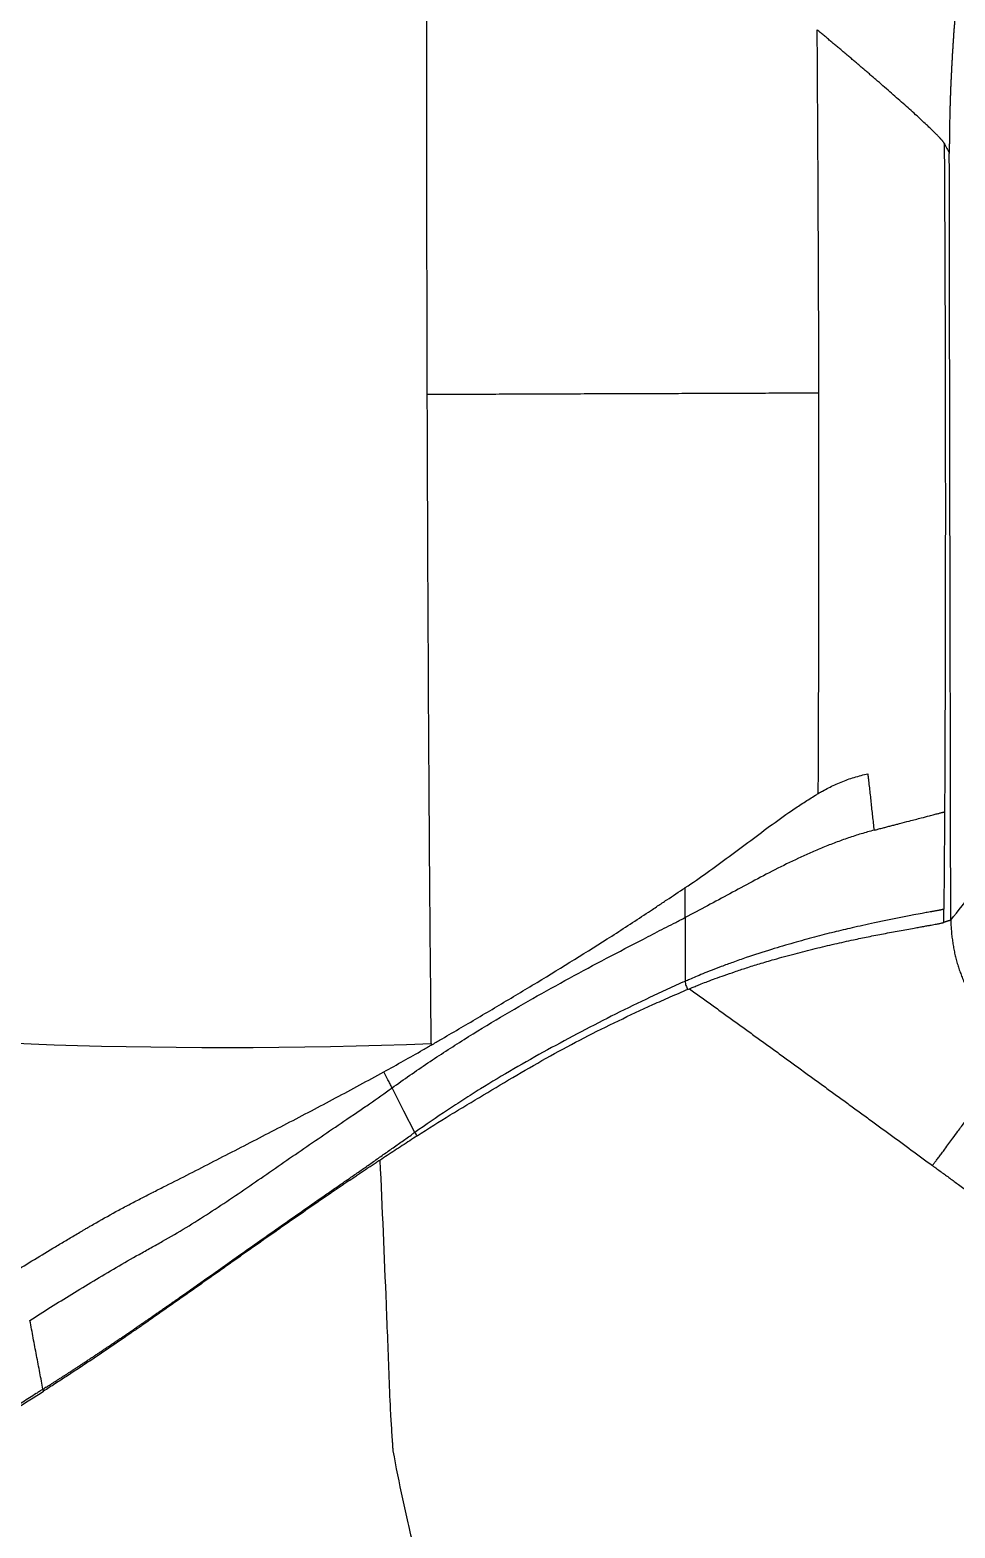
# Model space of a CAD drawing. Extents: x 412 to 492, y 622 to 766.
# Drawn here: x 424.79 to 434.87, y 670.61 to 686.96 of the extents above; entities that cross this region are included whole.
import ezdxf

# ---------------------------------------------------------------- set-up
doc = ezdxf.new("R2010")
doc.units = 0
doc.header["$MEASUREMENT"] = 0
doc.layers.add('1', color=4, linetype='Continuous')
doc.layers.add('GEOMETRY', color=4, linetype='Continuous', lineweight=25)

# ---------------------------------------------------------------- blocks, each defined once
blk = doc.blocks.new('2024 Beam 220V LL')
at = {"layer": 'GEOMETRY'}
blk.add_line((17.209, 33.137), (17.209, 33.121), dxfattribs=at)
at = {"layer": 'GEOMETRY', "flags": 128}
for points in [[(12.602, 33.145), (12.845, 33.134), (13.096, 33.125), (13.352, 33.117), (13.615, 33.11), (13.882, 33.104), (14.153, 33.1), (14.428, 33.097), (14.706, 33.095), (14.985, 33.094), (15.266, 33.095), (15.548, 33.097), (15.83, 33.101), (16.11, 33.106), (16.389, 33.112), (16.666, 33.119), (16.94, 33.128), (17.209, 33.137)], [(17.031, 32.168), (16.912, 32.401), (16.782, 32.654)]]:
    blk.add_lwpolyline(points, dxfattribs=at)
at = {"layer": 'GEOMETRY'}
for points, knots in [([(17.166, 40.222), (17.166, 40.517), (17.165, 40.813), (17.163, 41.403), (17.163, 41.699), (17.161, 42.585), (17.16, 43.175), (17.159, 44.944), (17.161, 46.121), (17.163, 47.297)], [0, 0, 0, 0, 0.125, 0.125, 0.25, 0.25, 0.5, 0.5, 1, 1, 1, 1]), ([(22.921, 44.362), (22.92, 44.349), (22.918, 44.324), (22.916, 44.285), (22.913, 44.246), (22.91, 44.206), (22.907, 44.167), (22.904, 44.127), (22.902, 44.087), (22.899, 44.046), (22.896, 44.005), (22.894, 43.964), (22.891, 43.923), (22.889, 43.881), (22.887, 43.839), (22.884, 43.797), (22.882, 43.755), (22.88, 43.712), (22.878, 43.669), (22.876, 43.626), (22.874, 43.582), (22.872, 43.539), (22.871, 43.495), (22.869, 43.45), (22.868, 43.406), (22.866, 43.361), (22.865, 43.316), (22.864, 43.27), (22.863, 43.225), (22.862, 43.179), (22.861, 43.132), (22.86, 43.086), (22.86, 43.039), (22.86, 42.992), (22.859, 42.945), (22.859, 42.897), (22.859, 42.865), (22.859, 42.849)], [0, 0, 0, 0, 0.028023, 0.056111, 0.084258, 0.112456, 0.1407, 0.168984, 0.197303, 0.225653, 0.254027, 0.282424, 0.310838, 0.339267, 0.367708, 0.39616, 0.424619, 0.453086, 0.48156, 0.510041, 0.538532, 0.567035, 0.595552, 0.624089, 0.652648, 0.681237, 0.70986, 0.738526, 0.767241, 0.796015, 0.824858, 0.853779, 0.882791, 0.911905, 0.941135, 0.970495, 1, 1, 1, 1]), ([(21.436, 40.237), (21.436, 40.567), (21.435, 40.897), (21.433, 41.557), (21.431, 41.888), (21.427, 42.878), (21.423, 43.537), (21.418, 44.197)], [0, 0, 0, 0, 0.25, 0.25, 0.5, 0.5, 1, 1, 1, 1]), ([(22.804, 42.959), (22.803, 42.961), (22.802, 42.963), (22.799, 42.967), (22.796, 42.971), (22.793, 42.975), (22.79, 42.98), (22.786, 42.985), (22.782, 42.99), (22.778, 42.995), (22.773, 43), (22.768, 43.005), (22.763, 43.01), (22.753, 43.021), (22.736, 43.04), (22.709, 43.067), (22.679, 43.096), (22.646, 43.128), (22.587, 43.184), (22.494, 43.27), (22.358, 43.392), (22.212, 43.521), (22.098, 43.62), (22.022, 43.685), (21.987, 43.716), (21.952, 43.746), (21.916, 43.776), (21.881, 43.807), (21.845, 43.837), (21.809, 43.868), (21.773, 43.898), (21.738, 43.928), (21.702, 43.959), (21.666, 43.989), (21.63, 44.019), (21.594, 44.049), (21.558, 44.079), (21.523, 44.109), (21.488, 44.138), (21.452, 44.168), (21.429, 44.187), (21.418, 44.197)], [0, 0, 0, 0, 0.0078175, 0.0156351, 0.0234519, 0.0312672, 0.039082, 0.046897, 0.0547123, 0.0625267, 0.0703392, 0.0781499, 0.0859596, 0.0937696, 0.1250185, 0.1562684, 0.1875178, 0.2187766, 0.2500411, 0.3437224, 0.43743, 0.5311537, 0.6248755, 0.6457149, 0.6665544, 0.6873943, 0.7082349, 0.7290764, 0.7499192, 0.7707633, 0.791608, 0.8124527, 0.8332966, 0.8541392, 0.8749802, 0.8958194, 0.9166569, 0.9374929, 0.9583281, 0.9791634, 1, 1, 1, 1]), ([(22.804, 42.959), (22.807, 42.351), (22.81, 41.743), (22.814, 40.527), (22.815, 39.919), (22.816, 38.704), (22.815, 38.096), (22.813, 37.184), (22.812, 36.729), (22.81, 36.273), (22.809, 35.969), (22.808, 35.817), (22.807, 35.665)], [0, 0, 0, 0, 0.25, 0.25, 0.5, 0.5, 0.75, 0.75, 0.875, 0.9375, 0.9375, 1, 1, 1, 1]), ([(22.875, 34.484), (22.875, 34.614), (22.874, 34.766), (22.874, 34.927), (22.874, 34.985), (22.874, 35.046), (22.873, 35.1), (22.873, 35.127), (22.873, 35.128), (22.873, 35.129), (22.873, 35.129), (22.873, 35.129), (22.873, 35.129), (22.873, 35.129), (22.873, 35.178), (22.873, 35.274), (22.873, 35.419), (22.872, 35.57), (22.872, 35.748), (22.872, 35.894), (22.872, 35.987), (22.867, 38.287), (22.863, 40.568), (22.859, 42.849)], [-0.063553, -0.063553, -0.063553, -0.063553, -0.025276, -0.0184133, -0.0161117, -0.0080558, -0.0004316, -0.0001439, -0.0000539, -0.000036, -0.000018, -0.000009, -0.0000045, -0.0000022, 0, 0.0145422, 0.0283149, 0.0431101, 0.0589272, 0.0811197, 0.0864271, 0.0864271, 0.7613423, 0.7613423, 0.7613423, 0.7613423]), ([(17.166, 40.222), (17.216, 40.222), (17.316, 40.222), (17.465, 40.223), (17.614, 40.223), (17.763, 40.224), (17.912, 40.224), (18.061, 40.225), (18.209, 40.225), (18.358, 40.226), (18.506, 40.227), (18.654, 40.227), (18.802, 40.228), (18.949, 40.228), (19.097, 40.229), (19.244, 40.229), (19.391, 40.23), (19.538, 40.23), (19.685, 40.231), (19.832, 40.231), (19.979, 40.232), (20.125, 40.232), (20.271, 40.233), (20.417, 40.234), (20.563, 40.234), (20.709, 40.235), (20.855, 40.235), (21, 40.236), (21.146, 40.236), (21.291, 40.237), (21.388, 40.237), (21.436, 40.237)], [0, 0, 0, 0, 0.034484, 0.068968, 0.103452, 0.137937, 0.172422, 0.206906, 0.241391, 0.275876, 0.31036, 0.344844, 0.379327, 0.413811, 0.448294, 0.482777, 0.517261, 0.551743, 0.586226, 0.620707, 0.655189, 0.689669, 0.72415, 0.75863, 0.793111, 0.827591, 0.862072, 0.896553, 0.931035, 0.965517, 1, 1, 1, 1]), ([(17.209, 33.137), (17.204, 33.726), (17.198, 34.315), (17.189, 35.495), (17.185, 36.085), (17.175, 37.856), (17.17, 39.038), (17.166, 40.222)], [0, 0, 0, 0, 0.25, 0.25, 0.5, 0.5, 1, 1, 1, 1]), ([(21.43, 35.865), (21.43, 35.926), (21.431, 36.047), (21.432, 36.229), (21.432, 36.411), (21.433, 36.593), (21.434, 36.776), (21.434, 36.958), (21.435, 37.14), (21.435, 37.322), (21.436, 37.504), (21.436, 37.686), (21.436, 37.868), (21.437, 38.051), (21.437, 38.233), (21.437, 38.415), (21.437, 38.597), (21.437, 38.779), (21.437, 38.962), (21.437, 39.144), (21.437, 39.326), (21.437, 39.508), (21.437, 39.691), (21.437, 39.873), (21.436, 40.055), (21.436, 40.177), (21.436, 40.237)], [0, 0, 0, 0, 0.041685, 0.083367, 0.125046, 0.166722, 0.208396, 0.250068, 0.291738, 0.333405, 0.375072, 0.416737, 0.4584, 0.500063, 0.541725, 0.583386, 0.625047, 0.666707, 0.708368, 0.750028, 0.791689, 0.83335, 0.875011, 0.916673, 0.958336, 1, 1, 1, 1]), ([(21.43, 35.865), (21.445, 35.874), (21.482, 35.896), (21.542, 35.928), (21.609, 35.961), (21.679, 35.991), (21.75, 36.018), (21.823, 36.042), (21.896, 36.064), (21.946, 36.076), (21.97, 36.081)], [0.7580298, 0.7580298, 0.7580298, 0.7580298, 0.78125, 0.8125, 0.84375, 0.875, 0.90625, 0.9375, 0.96875, 1, 1, 1, 1]), ([(21.97, 36.081), (21.971, 36.075), (21.972, 36.062), (21.975, 36.036), (21.98, 35.991), (21.987, 35.927), (21.996, 35.85), (22.004, 35.773), (22.012, 35.696), (22.021, 35.619), (22.029, 35.542), (22.035, 35.491), (22.038, 35.465)], [0, 0, 0, 0, 0.03125, 0.0625, 0.125, 0.25, 0.375, 0.5, 0.625, 0.75, 0.875, 1, 1, 1, 1]), ([(19.98, 34.839), (20.061, 34.892), (20.221, 35.004), (20.457, 35.177), (20.693, 35.354), (20.928, 35.53), (21.127, 35.672), (21.27, 35.766), (21.352, 35.817), (21.398, 35.846), (21.425, 35.862), (21.43, 35.865)], [0.0015551, 0.0015551, 0.0015551, 0.0015551, 0.125, 0.25, 0.375, 0.5, 0.625, 0.6875, 0.71875, 0.75, 0.7580298, 0.7580298, 0.7580298, 0.7580298]), ([(22.038, 35.465), (22.045, 35.467), (22.06, 35.471), (22.081, 35.476), (22.103, 35.482), (22.125, 35.488), (22.147, 35.493), (22.168, 35.499), (22.19, 35.505), (22.211, 35.51), (22.233, 35.516), (22.254, 35.521), (22.275, 35.527), (22.296, 35.532), (22.347, 35.546), (22.438, 35.569), (22.548, 35.598), (22.635, 35.621), (22.687, 35.634), (22.717, 35.642), (22.736, 35.647), (22.753, 35.651), (22.767, 35.655), (22.779, 35.658), (22.789, 35.661), (22.797, 35.663), (22.803, 35.664), (22.806, 35.665), (22.807, 35.665)], [0, 0, 0, 0, 0.018681, 0.037446, 0.056297, 0.075236, 0.094264, 0.113385, 0.132604, 0.151925, 0.171355, 0.190901, 0.21057, 0.230366, 0.250294, 0.354724, 0.50014, 0.617744, 0.699944, 0.740257, 0.778911, 0.815907, 0.851225, 0.884782, 0.916496, 0.946304, 0.974152, 1, 1, 1, 1]), ([(22.807, 35.665), (22.807, 35.63), (22.806, 35.562), (22.806, 35.467), (22.805, 35.382), (22.805, 35.309), (22.804, 35.246), (22.804, 35.195), (22.804, 35.133), (22.803, 35.053), (22.802, 34.951), (22.801, 34.841), (22.8, 34.724), (22.8, 34.644), (22.799, 34.603)], [0, 0, 0, 0, 0.1004958, 0.1904897, 0.2700142, 0.3390979, 0.3977661, 0.4460422, 0.4839467, 0.5737575, 0.6703093, 0.7735624, 0.8834741, 1, 1, 1, 1]), ([(22.038, 35.465), (22.014, 35.459), (21.968, 35.446), (21.898, 35.426), (21.828, 35.404), (21.758, 35.381), (21.688, 35.356), (21.619, 35.331), (21.55, 35.304), (21.481, 35.277), (21.413, 35.248), (21.324, 35.209), (21.17, 35.139), (20.956, 35.034), (20.708, 34.903), (20.465, 34.772), (20.223, 34.641), (20.059, 34.554), (19.977, 34.512)], [0, 0, 0, 0, 0.03125, 0.0625, 0.09375, 0.125, 0.15625, 0.1875, 0.21875, 0.25, 0.28125, 0.3125, 0.375, 0.5, 0.625, 0.75, 0.875, 1, 1, 1, 1]), ([(22.875, 34.484), (22.959, 34.587), (23.12, 34.793), (23.353, 35.101), (23.515, 35.314), (23.599, 35.424), (23.605, 35.432)], [0, 0, 0, 0, 0.25, 0.5, 0.75, 0.7682777, 0.7682777, 0.7682777, 0.7682777]), ([(19.622, 34.601), (19.64, 34.613), (19.693, 34.648), (19.811, 34.727), (19.911, 34.793), (19.977, 34.837)], [0.8884488, 0.8884488, 0.8884488, 0.8884488, 0.90625, 0.9375, 1, 1, 1, 1]), ([(19.977, 34.512), (19.977, 34.524), (19.977, 34.549), (19.977, 34.588), (19.977, 34.628), (19.977, 34.668), (19.977, 34.71), (19.977, 34.752), (19.977, 34.787), (19.977, 34.812), (19.977, 34.826), (19.977, 34.833), (19.977, 34.837)], [0, 0, 0, 0, 0.125, 0.25, 0.375, 0.5, 0.625, 0.75, 0.875, 0.9375, 0.96875, 1, 1, 1, 1]), ([(16.782, 32.654), (16.911, 32.747), (17.106, 32.883), (17.369, 33.056), (17.765, 33.309), (18.232, 33.584), (18.768, 33.88), (19.171, 34.095), (19.506, 34.269), (19.742, 34.391), (19.859, 34.451), (19.926, 34.486), (19.96, 34.503), (19.977, 34.512)], [0, 0, 0, 0, 0.125, 0.1875, 0.25, 0.5, 0.625, 0.75, 0.875, 0.9375, 0.96875, 0.984375, 1, 1, 1, 1]), ([(17.209, 33.121), (17.214, 33.123), (17.253, 33.146), (17.362, 33.21), (17.605, 33.352), (17.951, 33.556), (18.501, 33.886), (19.045, 34.223), (19.46, 34.493), (19.607, 34.591), (19.622, 34.601)], [0.1523305, 0.1523305, 0.1523305, 0.1523305, 0.15625, 0.1875, 0.25, 0.375, 0.5, 0.75, 0.875, 0.8884488, 0.8884488, 0.8884488, 0.8884488]), ([(22.799, 34.603), (22.798, 34.603), (22.796, 34.602), (22.793, 34.601), (22.788, 34.6), (22.784, 34.599), (22.779, 34.598), (22.773, 34.597), (22.766, 34.595), (22.759, 34.594), (22.752, 34.592), (22.743, 34.591), (22.734, 34.589), (22.724, 34.587), (22.714, 34.585), (22.702, 34.583), (22.69, 34.581), (22.677, 34.578), (22.664, 34.576), (22.645, 34.573), (22.613, 34.567), (22.555, 34.556), (22.462, 34.539), (22.335, 34.514), (22.189, 34.485), (22.049, 34.456), (21.92, 34.428), (21.773, 34.394), (21.597, 34.353), (21.384, 34.298), (21.156, 34.235), (20.906, 34.161), (20.685, 34.09), (20.504, 34.026), (20.377, 33.979), (20.268, 33.937), (20.174, 33.9), (20.096, 33.867), (20.031, 33.84), (19.994, 33.823), (19.977, 33.816)], [0, 0, 0, 0, 0.006682, 0.013472, 0.02037, 0.027374, 0.034482, 0.041693, 0.049006, 0.056419, 0.063931, 0.071542, 0.079253, 0.087062, 0.09497, 0.102979, 0.111089, 0.119302, 0.127618, 0.13443, 0.151661, 0.179138, 0.216792, 0.269963, 0.318739, 0.363072, 0.402761, 0.437571, 0.496032, 0.5591, 0.626744, 0.699165, 0.783648, 0.829546, 0.869266, 0.90448, 0.935169, 0.961321, 0.982932, 1, 1, 1, 1]), ([(19.977, 34.512), (19.977, 34.504), (19.977, 34.489), (19.977, 34.458), (19.977, 34.404), (19.977, 34.326), (19.977, 34.234), (19.977, 34.063), (19.977, 33.924), (19.977, 33.816)], [0.0616715, 0.0616715, 0.0616715, 0.0616715, 0.0929215, 0.1241715, 0.1866715, 0.3116715, 0.4366715, 0.5616715, 1, 1, 1, 1]), ([(20.024, 33.736), (20.034, 33.74), (20.059, 33.75), (20.102, 33.767), (20.158, 33.79), (20.227, 33.817), (20.311, 33.848), (20.409, 33.883), (20.522, 33.922), (20.65, 33.965), (20.793, 34.009), (20.97, 34.062), (21.173, 34.117), (21.394, 34.174), (21.607, 34.224), (21.8, 34.267), (21.978, 34.304), (22.147, 34.337), (22.318, 34.369), (22.446, 34.392), (22.531, 34.407), (22.58, 34.416), (22.623, 34.424), (22.66, 34.43), (22.691, 34.436), (22.718, 34.441), (22.74, 34.445), (22.757, 34.449), (22.772, 34.452), (22.783, 34.455), (22.792, 34.457), (22.796, 34.458), (22.798, 34.459)], [0, 0, 0, 0, 0.01036, 0.025058, 0.044093, 0.067466, 0.095172, 0.127206, 0.16356, 0.204216, 0.249149, 0.298344, 0.367473, 0.433864, 0.497713, 0.559068, 0.608427, 0.662065, 0.719662, 0.781166, 0.804675, 0.827136, 0.848605, 0.869122, 0.888721, 0.907415, 0.925206, 0.942086, 0.958034, 0.973026, 0.987026, 1, 1, 1, 1]), ([(22.875, 34.484), (22.872, 34.483), (22.865, 34.481), (22.856, 34.478), (22.846, 34.475), (22.837, 34.472), (22.829, 34.469), (22.821, 34.467), (22.813, 34.464), (22.805, 34.462), (22.8, 34.46), (22.798, 34.459)], [0, 0, 0, 0, 0.127098, 0.250333, 0.369795, 0.485508, 0.597341, 0.704973, 0.808109, 0.906502, 1, 1, 1, 1]), ([(22.875, 34.484), (22.875, 34.475), (22.876, 34.455), (22.877, 34.426), (22.879, 34.397), (22.881, 34.369), (22.883, 34.34), (22.886, 34.311), (22.89, 34.282), (22.894, 34.253), (22.898, 34.224), (22.903, 34.196), (22.908, 34.167), (22.914, 34.139), (22.92, 34.11), (22.927, 34.082), (22.934, 34.054), (22.942, 34.025), (22.95, 33.997), (22.959, 33.97), (22.968, 33.942), (22.978, 33.914), (22.988, 33.887), (22.998, 33.86), (23.009, 33.833), (23.021, 33.806), (23.033, 33.779), (23.045, 33.753), (23.058, 33.726), (23.071, 33.7), (23.089, 33.666), (23.113, 33.625), (23.142, 33.577), (23.173, 33.529), (23.205, 33.483), (23.239, 33.437), (23.275, 33.393), (23.311, 33.349), (23.349, 33.307), (23.388, 33.266), (23.428, 33.226), (23.469, 33.187), (23.512, 33.149), (23.555, 33.112), (23.599, 33.077), (23.63, 33.054), (23.645, 33.043)], [0, 0, 0, 0, 0.017246, 0.03449, 0.051733, 0.068974, 0.086215, 0.103455, 0.120696, 0.137938, 0.155181, 0.172425, 0.189669, 0.206913, 0.224156, 0.241399, 0.25864, 0.27588, 0.293121, 0.310361, 0.327602, 0.344843, 0.362083, 0.379323, 0.396563, 0.413803, 0.431042, 0.448282, 0.46552, 0.482755, 0.499987, 0.533286, 0.566582, 0.599894, 0.633233, 0.666596, 0.699971, 0.733341, 0.766686, 0.799994, 0.833285, 0.866584, 0.899912, 0.933266, 0.966635, 1, 1, 1, 1]), ([(19.977, 33.816), (19.913, 33.788), (19.85, 33.759), (19.723, 33.701), (19.66, 33.672), (19.471, 33.582), (19.345, 33.521), (19.095, 33.396), (18.97, 33.332), (18.722, 33.201), (18.599, 33.135), (18.23, 32.932), (17.987, 32.792), (17.685, 32.605), (17.625, 32.567), (17.505, 32.49), (17.445, 32.45), (17.267, 32.331), (17.149, 32.251), (17.031, 32.168)], [0, 0, 0, 0, 0.0625, 0.0625, 0.125, 0.125, 0.25, 0.25, 0.375, 0.375, 0.5, 0.5, 0.75, 0.75, 0.8125, 0.8125, 0.875, 0.875, 1, 1, 1, 1]), ([(17.056, 32.13), (17.176, 32.208), (17.296, 32.285), (17.477, 32.396), (17.538, 32.432), (17.66, 32.505), (17.72, 32.541), (17.902, 32.65), (18.023, 32.722), (18.264, 32.865), (18.386, 32.934), (18.63, 33.07), (18.753, 33.136), (19, 33.264), (19.125, 33.326), (19.375, 33.446), (19.5, 33.505), (19.69, 33.591), (19.753, 33.619), (19.88, 33.674), (19.943, 33.702), (20.007, 33.729)], [0, 0, 0, 0, 0.125, 0.125, 0.1875, 0.1875, 0.25, 0.25, 0.375, 0.375, 0.5, 0.5, 0.625, 0.625, 0.75, 0.75, 0.875, 0.875, 0.9375, 0.9375, 1, 1, 1, 1]), ([(19.977, 33.816), (19.978, 33.802), (19.982, 33.787), (19.992, 33.757), (19.999, 33.742), (20.007, 33.729)], [0, 0, 0, 0, 0.5, 0.5, 1, 1, 1, 1]), ([(20.024, 33.736), (20.065, 33.706), (20.147, 33.647), (20.269, 33.559), (20.392, 33.47), (20.514, 33.382), (20.636, 33.293), (20.759, 33.205), (20.881, 33.116), (21.004, 33.027), (21.126, 32.938), (21.248, 32.849), (21.371, 32.76), (21.493, 32.671), (21.615, 32.582), (21.738, 32.493), (21.86, 32.403), (22.019, 32.288), (22.213, 32.145), (22.445, 31.976), (22.599, 31.863), (22.676, 31.806)], [0, 0, 0, 0, 0.046118, 0.092238, 0.138361, 0.184486, 0.230614, 0.276745, 0.322877, 0.369012, 0.415149, 0.461288, 0.507429, 0.553572, 0.599716, 0.645862, 0.69201, 0.738159, 0.825376, 0.912656, 1, 1, 1, 1]), ([(16.692, 32.829), (16.836, 32.908), (16.995, 32.997), (17.166, 33.096), (17.196, 33.113), (17.209, 33.121)], [0, 0, 0, 0, 0.125, 0.140625, 0.1523305, 0.1523305, 0.1523305, 0.1523305]), ([(22.676, 31.806), (22.679, 31.811), (22.686, 31.82), (22.697, 31.835), (22.709, 31.85), (22.721, 31.866), (22.734, 31.884), (22.748, 31.902), (22.762, 31.922), (22.778, 31.942), (22.794, 31.964), (22.833, 32.018), (22.887, 32.09), (22.961, 32.191), (23.027, 32.281), (23.099, 32.381), (23.167, 32.475), (23.256, 32.6), (23.355, 32.739), (23.433, 32.854), (23.482, 32.926), (23.504, 32.96), (23.516, 32.979), (23.522, 32.988), (23.527, 32.997), (23.532, 33.005), (23.536, 33.012), (23.54, 33.018), (23.541, 33.022), (23.542, 33.024)], [0, 0, 0, 0, 0.009941, 0.020472, 0.031584, 0.043272, 0.055528, 0.068346, 0.081718, 0.095641, 0.110109, 0.125117, 0.203004, 0.250146, 0.316973, 0.375187, 0.44012, 0.500229, 0.629135, 0.749843, 0.810834, 0.874885, 0.891144, 0.907888, 0.925141, 0.942938, 0.961319, 0.980328, 1, 1, 1, 1]), ([(14.179, 31.517), (14.181, 31.518), (14.226, 31.541), (14.357, 31.607), (14.575, 31.718), (14.838, 31.852), (15.191, 32.034), (15.636, 32.264), (16.079, 32.497), (16.431, 32.686), (16.606, 32.781), (16.692, 32.829)], [0.4051082, 0.4051082, 0.4051082, 0.4051082, 0.40625, 0.4375, 0.5, 0.5625, 0.625, 0.75, 0.875, 0.9375, 1, 1, 1, 1]), ([(16.782, 32.654), (16.778, 32.661), (16.771, 32.676), (16.76, 32.698), (16.749, 32.72), (16.726, 32.763), (16.707, 32.8), (16.692, 32.829)], [0, 0, 0, 0, 0.125, 0.25, 0.375, 0.5, 1, 1, 1, 1]), ([(12.833, 30.115), (12.981, 30.211), (13.285, 30.405), (13.689, 30.646), (13.982, 30.814), (14.152, 30.909), (14.323, 31.003), (14.536, 31.129), (14.79, 31.289), (15.042, 31.456), (15.375, 31.684), (15.706, 31.915), (16.039, 32.142), (16.226, 32.269), (16.351, 32.354), (16.434, 32.41), (16.578, 32.509), (16.701, 32.595), (16.782, 32.654)], [0, 0, 0, 0, 0.125, 0.25, 0.3125, 0.34375, 0.375, 0.4375, 0.5, 0.5625, 0.625, 0.75, 0.8125, 0.875, 0.890625, 0.90625, 0.9375, 1, 1, 1, 1]), ([(13.009, 29.387), (13.02, 29.394), (13.04, 29.407), (13.071, 29.427), (13.102, 29.447), (13.133, 29.467), (13.164, 29.487), (13.195, 29.507), (13.227, 29.527), (13.258, 29.547), (13.289, 29.567), (13.32, 29.588), (13.352, 29.608), (13.383, 29.629), (13.414, 29.65), (13.446, 29.67), (13.477, 29.691), (13.509, 29.712), (13.541, 29.733), (13.572, 29.754), (13.604, 29.775), (13.635, 29.796), (13.667, 29.818), (13.699, 29.839), (13.731, 29.86), (13.762, 29.882), (13.794, 29.903), (13.826, 29.925), (13.858, 29.946), (13.89, 29.968), (13.922, 29.99), (13.954, 30.012), (13.986, 30.034), (14.018, 30.056), (14.05, 30.078), (14.082, 30.1), (14.114, 30.122), (14.146, 30.144), (14.178, 30.167), (14.21, 30.189), (14.242, 30.211), (14.275, 30.234), (14.307, 30.256), (14.339, 30.279), (14.372, 30.301), (14.404, 30.324), (14.436, 30.346), (14.56, 30.433), (14.775, 30.585), (15.084, 30.804), (15.394, 31.023), (15.705, 31.242), (15.949, 31.412), (16.127, 31.535), (16.237, 31.612), (16.348, 31.688), (16.457, 31.764), (16.566, 31.84), (16.673, 31.916), (16.782, 31.992), (16.892, 32.07), (16.966, 32.122), (17.003, 32.148)], [0, 0, 0, 0, 0.008067, 0.016122, 0.024166, 0.032199, 0.040222, 0.048235, 0.056238, 0.064233, 0.07222, 0.080199, 0.088171, 0.096136, 0.104095, 0.112048, 0.119995, 0.127938, 0.135876, 0.14381, 0.15174, 0.159667, 0.167592, 0.175514, 0.183433, 0.191352, 0.199268, 0.207184, 0.215099, 0.223015, 0.23093, 0.238845, 0.246762, 0.254679, 0.262598, 0.270519, 0.278441, 0.286366, 0.294293, 0.302222, 0.310154, 0.31809, 0.326028, 0.33397, 0.341916, 0.349865, 0.357819, 0.365777, 0.441012, 0.516782, 0.593135, 0.670077, 0.747534, 0.775301, 0.80311, 0.830954, 0.85882, 0.886685, 0.914545, 0.942412, 0.971203, 1, 1, 1, 1]), ([(17.056, 32.13), (17.029, 32.113), (16.975, 32.077), (16.893, 32.024), (16.812, 31.97), (16.73, 31.917), (16.676, 31.881), (16.649, 31.863)], [0, 0, 0, 0, 0.200117, 0.400205, 0.600234, 0.800176, 1, 1, 1, 1]), ([(16.649, 31.863), (16.635, 31.854), (16.607, 31.835), (16.565, 31.808), (16.523, 31.78), (16.48, 31.751), (16.438, 31.723), (16.396, 31.695), (16.353, 31.666), (16.311, 31.638), (16.268, 31.609), (16.226, 31.58), (16.183, 31.552), (16.141, 31.523), (16.098, 31.494), (16.056, 31.465), (16.013, 31.435), (15.971, 31.406), (15.928, 31.377), (15.885, 31.347), (15.843, 31.318), (15.8, 31.288), (15.758, 31.259), (15.715, 31.229), (15.672, 31.2), (15.63, 31.17), (15.587, 31.14), (15.545, 31.11), (15.502, 31.081), (15.46, 31.051), (15.417, 31.021), (15.375, 30.991), (15.332, 30.961), (15.29, 30.931), (15.247, 30.902), (15.205, 30.872), (15.163, 30.842), (15.12, 30.812), (15.078, 30.782), (15.036, 30.752), (14.994, 30.722), (14.951, 30.692), (14.909, 30.663), (14.867, 30.633), (14.825, 30.603), (14.783, 30.573), (14.741, 30.544), (14.699, 30.514), (14.657, 30.484), (14.615, 30.455), (14.574, 30.425), (14.532, 30.396), (14.49, 30.366), (14.448, 30.337), (14.407, 30.308), (14.365, 30.279), (14.324, 30.249), (14.282, 30.22), (14.241, 30.191), (14.199, 30.162), (14.158, 30.134), (14.117, 30.105), (14.075, 30.076), (14.034, 30.048), (13.993, 30.019), (13.952, 29.991), (13.911, 29.962), (13.862, 29.929), (13.805, 29.89), (13.741, 29.846), (13.677, 29.803), (13.613, 29.759), (13.549, 29.716), (13.485, 29.674), (13.422, 29.631), (13.358, 29.589), (13.295, 29.548), (13.232, 29.506), (13.169, 29.465), (13.106, 29.425), (13.043, 29.384), (13.002, 29.358), (12.981, 29.345)], [0, 0, 0, 0, 0.0116531, 0.0233051, 0.0349555, 0.0466038, 0.0582497, 0.0698925, 0.081532, 0.0931675, 0.1047986, 0.1164249, 0.128046, 0.1396613, 0.1512705, 0.162873, 0.1744686, 0.1860566, 0.1976368, 0.2092086, 0.2207717, 0.2323256, 0.24387, 0.2554044, 0.2669285, 0.2784421, 0.2899451, 0.3014375, 0.3129192, 0.3243901, 0.3358501, 0.3472992, 0.3587373, 0.3701644, 0.3815805, 0.3929854, 0.4043792, 0.4157619, 0.4271335, 0.4384939, 0.4498432, 0.4611813, 0.4725084, 0.4838244, 0.4951294, 0.5064234, 0.5177065, 0.5289791, 0.5402415, 0.5514941, 0.5627373, 0.5739716, 0.5851972, 0.5964147, 0.6076245, 0.6188271, 0.6300229, 0.6412124, 0.6523962, 0.6635746, 0.6747484, 0.6859179, 0.6970838, 0.7082466, 0.7194069, 0.7305654, 0.7417226, 0.7528792, 0.7704113, 0.7879467, 0.805489, 0.8230416, 0.8406081, 0.8581924, 0.8757983, 0.89343, 0.9110914, 0.9287869, 0.946521, 0.9642981, 0.9821228, 1, 1, 1, 1]), ([(16.649, 31.863), (16.673, 31.344), (16.696, 30.82), (16.727, 30.027), (16.738, 29.761), (16.752, 29.361), (16.758, 29.228), (16.769, 29.027), (16.775, 28.927), (16.783, 28.81), (16.787, 28.751), (16.789, 28.722), (16.79, 28.707), (16.79, 28.7), (16.791, 28.696), (16.791, 28.695), (16.791, 28.694), (16.791, 28.693), (16.791, 28.693)], [0, 0, 0, 0, 0.5, 0.5, 0.75, 0.75, 0.875, 0.875, 0.9375, 0.96875, 0.984375, 0.992187, 0.996094, 0.998047, 0.999023, 0.999512, 0.999512, 1, 1, 1, 1]), ([(22.676, 31.806), (22.707, 31.783), (22.77, 31.737), (22.865, 31.668), (23.007, 31.563), (23.201, 31.42), (23.404, 31.27), (23.569, 31.149), (23.69, 31.059), (23.812, 30.969), (23.973, 30.847), (24.174, 30.694), (24.493, 30.446), (25.046, 30.006), (25.819, 29.357), (26.719, 28.547), (27.591, 27.708), (28.435, 26.84), (29.249, 25.942), (30.032, 25.018), (30.658, 24.226), (31.051, 23.702), (31.23, 23.458), (31.319, 23.336), (31.408, 23.214), (31.585, 22.969), (31.792, 22.683), (32.027, 22.356), (32.19, 22.131), (32.338, 21.924), (32.427, 21.8), (32.471, 21.738)], [0, 0, 0, 0, 0.008294, 0.01659, 0.024888, 0.045849, 0.067767, 0.078481, 0.089202, 0.099925, 0.110646, 0.132089, 0.153537, 0.196435, 0.282245, 0.367803, 0.453477, 0.539179, 0.62477, 0.710692, 0.796291, 0.83912, 0.849819, 0.860524, 0.871232, 0.88194, 0.924737, 0.946075, 0.967561, 0.983778, 1, 1, 1, 1]), ([(13.443, 31.118), (13.451, 31.122), (13.468, 31.132), (13.505, 31.154), (13.616, 31.218), (13.76, 31.298), (13.928, 31.388), (14.054, 31.453), (14.138, 31.496), (14.179, 31.517)], [0.2207475, 0.2207475, 0.2207475, 0.2207475, 0.2265625, 0.234375, 0.25, 0.3125, 0.34375, 0.375, 0.4051082, 0.4051082, 0.4051082, 0.4051082]), ([(12.632, 30.628), (12.705, 30.673), (12.853, 30.765), (13.044, 30.88), (13.198, 30.973), (13.297, 31.031), (13.366, 31.072), (13.406, 31.096), (13.428, 31.109), (13.441, 31.116), (13.443, 31.118)], [0, 0, 0, 0, 0.0625, 0.125, 0.15625, 0.1875, 0.203125, 0.2109375, 0.21875, 0.2207475, 0.2207475, 0.2207475, 0.2207475]), ([(12.975, 29.365), (12.964, 29.425), (12.94, 29.549), (12.911, 29.704), (12.887, 29.83), (12.869, 29.925), (12.851, 30.02), (12.84, 30.083), (12.833, 30.115)], [0.0129857, 0.0129857, 0.0129857, 0.0129857, 0.25, 0.5, 0.625, 0.75, 0.875, 1, 1, 1, 1]), ([(12.975, 29.365), (12.969, 29.362), (12.963, 29.358), (12.95, 29.35), (12.932, 29.338), (12.888, 29.311), (12.852, 29.287), (12.779, 29.241), (12.731, 29.211), (12.588, 29.12), (12.496, 29.061), (12.315, 28.945), (12.228, 28.887), (12.057, 28.775), (11.974, 28.719), (11.816, 28.61), (11.74, 28.556), (11.631, 28.477), (11.596, 28.45), (11.526, 28.398), (11.493, 28.372), (11.394, 28.295), (11.333, 28.244), (11.246, 28.169), (11.218, 28.144), (11.178, 28.107), (11.164, 28.095), (11.145, 28.076), (11.135, 28.067), (11.126, 28.058), (11.119, 28.052), (11.116, 28.049), (11.113, 28.046)], [0, 0, 0, 0, 0.007813, 0.007813, 0.015625, 0.03125, 0.0625, 0.0625, 0.125, 0.125, 0.25, 0.25, 0.375, 0.375, 0.5, 0.5, 0.625, 0.625, 0.6875, 0.6875, 0.75, 0.75, 0.875, 0.875, 0.9375, 0.9375, 0.96875, 0.96875, 0.984375, 0.992188, 0.992188, 1, 1, 1, 1]), ([(11.114, 28.037), (11.164, 28.084), (11.218, 28.132), (11.334, 28.23), (11.396, 28.279), (11.494, 28.355), (11.528, 28.381), (11.598, 28.432), (11.633, 28.458), (11.742, 28.537), (11.818, 28.59), (11.977, 28.698), (12.061, 28.754), (12.231, 28.866), (12.319, 28.923), (12.5, 29.039), (12.593, 29.098), (12.784, 29.219), (12.881, 29.281), (12.981, 29.345)], [0, 0, 0, 0, 0.125, 0.125, 0.25, 0.25, 0.3125, 0.3125, 0.375, 0.375, 0.5, 0.5, 0.625, 0.625, 0.75, 0.75, 0.875, 0.875, 1, 1, 1, 1]), ([(16.791, 28.693), (16.823, 28.519), (16.858, 28.345), (16.914, 28.084), (16.934, 27.997), (16.974, 27.823), (16.995, 27.735), (17.104, 27.3), (17.201, 26.955), (17.365, 26.439), (17.422, 26.268), (17.513, 26.012), (17.544, 25.927), (17.591, 25.799), (17.607, 25.757), (17.64, 25.672), (17.657, 25.63), (17.742, 25.419), (17.817, 25.251), (17.975, 24.918), (18.06, 24.753), (18.241, 24.424), (18.336, 24.261), (18.462, 24.059), (18.488, 24.018), (18.539, 23.938), (18.565, 23.898), (18.644, 23.778), (18.698, 23.699), (18.807, 23.542), (18.863, 23.465), (18.976, 23.311), (19.034, 23.235), (19.208, 23.008), (19.326, 22.858), (19.686, 22.412), (19.935, 22.12), (20.448, 21.549), (20.713, 21.27), (21.055, 20.928), (21.124, 20.86), (21.262, 20.725), (21.332, 20.658), (21.542, 20.459), (21.683, 20.328), (22.111, 19.943), (22.402, 19.695), (22.846, 19.335), (22.996, 19.217), (23.223, 19.044), (23.298, 18.986), (23.451, 18.873), (23.528, 18.818), (23.762, 18.654), (23.92, 18.549), (24.162, 18.398), (24.243, 18.349), (24.366, 18.276), (24.407, 18.252), (24.49, 18.205), (24.532, 18.182), (24.74, 18.067), (24.907, 17.981), (25.243, 17.82), (25.412, 17.746), (25.625, 17.659), (25.667, 17.642), (25.753, 17.609), (25.795, 17.593), (25.924, 17.545), (26.009, 17.514), (26.266, 17.423), (26.438, 17.365), (26.955, 17.2), (27.301, 17.102), (27.822, 16.972), (27.996, 16.931), (28.258, 16.874), (28.346, 16.856), (28.477, 16.829), (28.521, 16.821), (28.586, 16.808), (28.619, 16.802), (28.658, 16.795), (28.677, 16.791), (28.686, 16.789), (28.691, 16.788), (28.693, 16.788), (28.694, 16.788), (28.695, 16.788), (28.695, 16.787), (28.696, 16.787)], [0, 0, 0, 0, 0.03125, 0.03125, 0.046875, 0.046875, 0.0625, 0.0625, 0.125, 0.125, 0.15625, 0.15625, 0.171875, 0.171875, 0.179687, 0.179687, 0.1875, 0.1875, 0.21875, 0.21875, 0.25, 0.25, 0.28125, 0.28125, 0.289062, 0.289062, 0.296875, 0.296875, 0.3125, 0.3125, 0.328125, 0.328125, 0.34375, 0.34375, 0.375, 0.375, 0.4375, 0.4375, 0.5, 0.5, 0.515625, 0.515625, 0.53125, 0.53125, 0.5625, 0.5625, 0.625, 0.625, 0.65625, 0.65625, 0.671875, 0.671875, 0.6875, 0.6875, 0.71875, 0.71875, 0.734375, 0.734375, 0.742187, 0.742187, 0.75, 0.75, 0.78125, 0.78125, 0.8125, 0.8125, 0.820312, 0.820312, 0.828125, 0.828125, 0.84375, 0.84375, 0.875, 0.875, 0.9375, 0.9375, 0.96875, 0.96875, 0.984375, 0.984375, 0.992187, 0.992187, 0.996094, 0.998047, 0.999023, 0.999512, 0.999756, 0.999878, 0.999939, 0.999939, 1, 1, 1, 1])]:
    blk.add_open_spline(points, degree=3, knots=knots, dxfattribs=at)
for points in [[(22.804, 42.959), (22.822, 42.922), (22.841, 42.886), (22.859, 42.849)], [(19.977, 34.837), (19.978, 34.837), (19.979, 34.838), (19.98, 34.839)], [(22.798, 34.468), (22.799, 34.513), (22.799, 34.558), (22.799, 34.603)], [(22.798, 34.459), (22.798, 34.462), (22.798, 34.465), (22.798, 34.468)], [(20.007, 33.729), (20.013, 33.731), (20.019, 33.733), (20.024, 33.736)], [(17.031, 32.168), (17.022, 32.162), (17.012, 32.155), (17.003, 32.148)], [(17.056, 32.13), (17.047, 32.142), (17.039, 32.155), (17.031, 32.168)], [(13.009, 29.387), (12.998, 29.38), (12.986, 29.373), (12.975, 29.365)], [(12.975, 29.365), (12.976, 29.359), (12.978, 29.352), (12.981, 29.345)]]:
    blk.add_open_spline(points, degree=3, dxfattribs=at)

msp = doc.modelspace()

# ---------------------------------------------------------------- block references
at = {"layer": '1'}
msp.add_blockref('2024 Beam 220V LL', (411.953, 642.759), dxfattribs=at)

doc.saveas('drawing.dxf')
